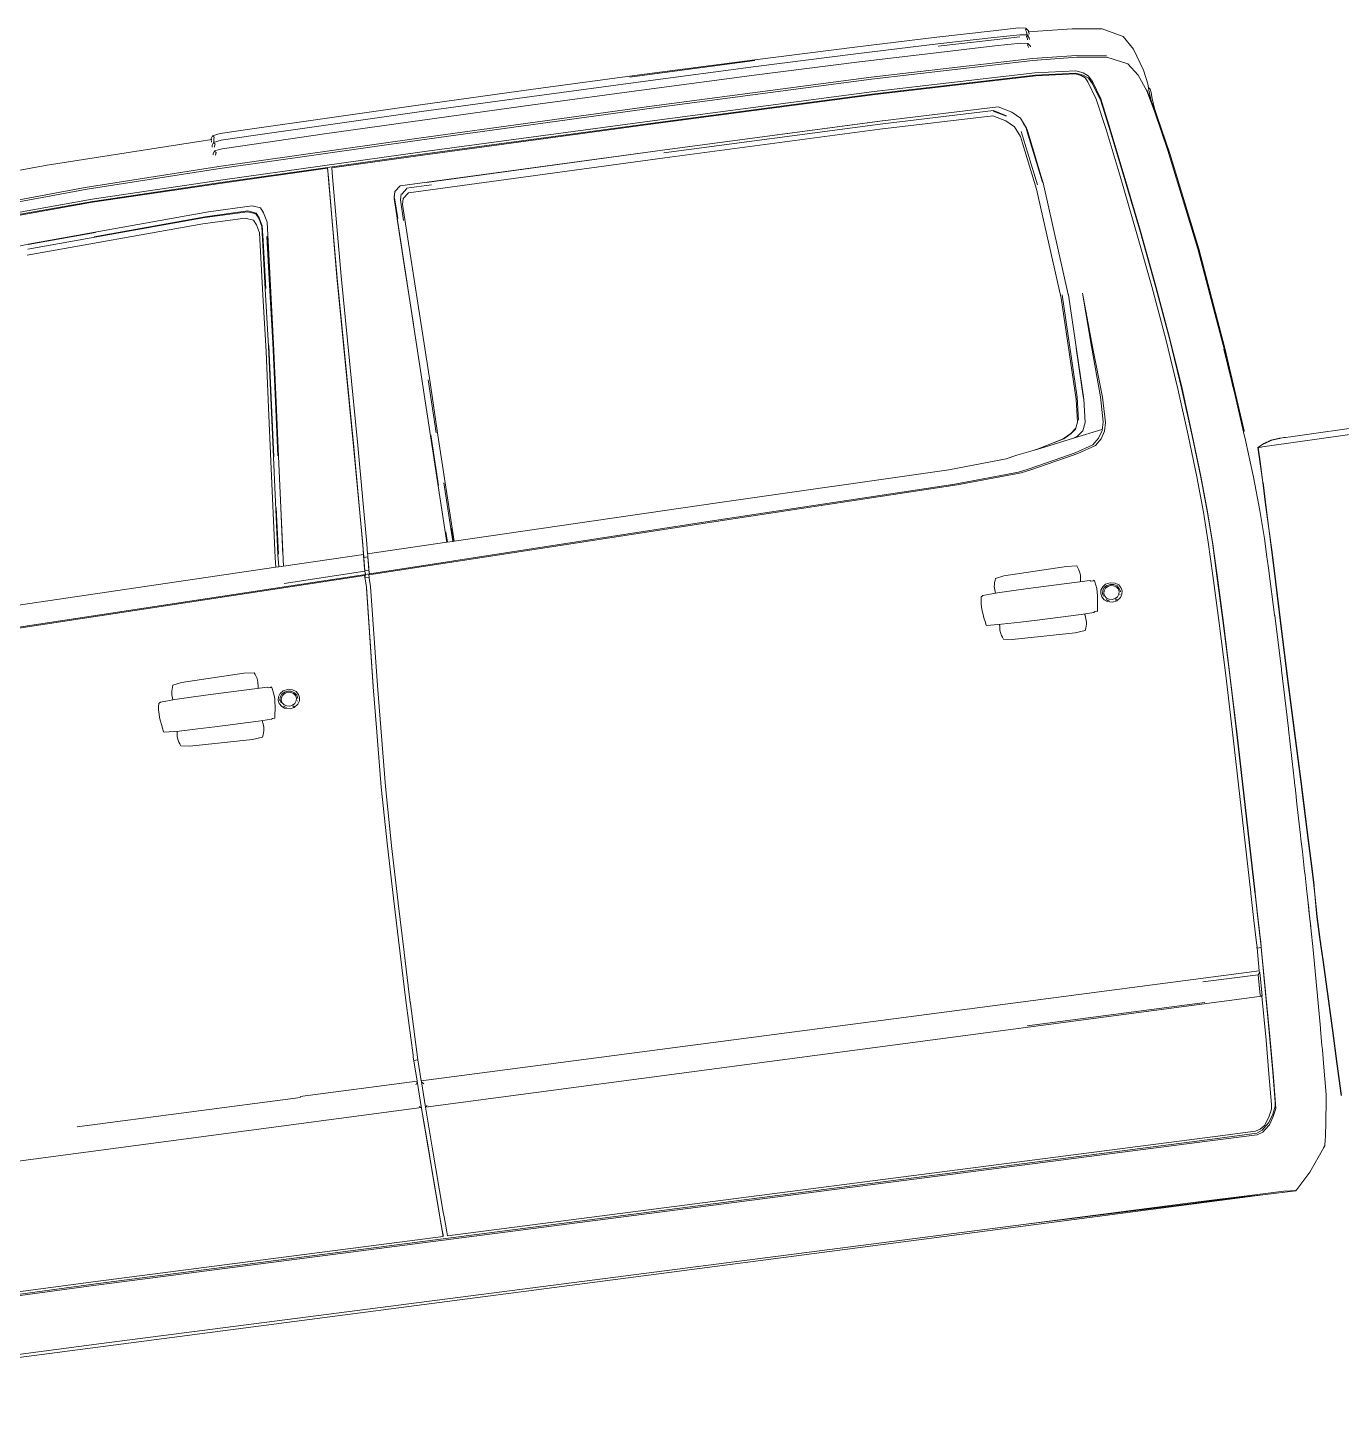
# Model space of a CAD drawing. Header units: millimetres. Extents: x 1010 to 1494, y -119 to 564.
# Drawn here: x 1417.034 to 1418.636, y 479.71 to 481.414 of the extents above; entities that cross this region are included whole.
import ezdxf

# ---------------------------------------------------------------- set-up
doc = ezdxf.new("R2010")
doc.units = ezdxf.units.MM
doc.layers.get('0').update_dxf_attribs({"lineweight": 9})
doc.layers.add('Edges', color=7, linetype='Continuous', lineweight=9)

# ---------------------------------------------------------------- blocks, each defined once
blk = doc.blocks.new('rs')
at = {"layer": 'Edges'}
for p, q in [((-42.337, 49.009), (-42.796, 48.942)), ((-42.337, 49.009), (-40.482, 49.044)), ((-36.395, 49.097), (-40.482, 49.044)), ((-30.709, 49.162), (-36.395, 49.097)), ((-24.318, 49.214), (-30.709, 49.162)), ((-24.318, 49.214), (-17.721, 49.248)), ((-17.723, 49.204), (-18.584, 49.199)), ((-11.326, 49.217), (-17.723, 49.204)), ((-11.325, 49.261), (-17.721, 49.248)), ((-5.539, 49.247), (-11.325, 49.261)), ((-0.788, 49.202), (-5.539, 49.247)), ((2.459, 49.156), (-0.788, 49.202)), ((3.955, 49.123), (2.459, 49.156)), ((3.955, 49.123), (4.364, 49.055)), ((4.316, 48.965), (4.365, 49.008)), ((4.364, 48.838), (4.316, 48.965)), ((4.375, 49.038), (4.364, 49.055)), ((4.365, 49.008), (4.375, 49.038)), ((4.375, 49.038), (4.476, 48.883)), ((-58.514, 48.183), (-52.443, 48.488)), ((-52.443, 48.488), (-43.375, 48.726)), ((-43.375, 48.726), (-42.87, 48.732)), ((-42.898, 48.732), (-42.907, 48.589)), ((-42.901, 48.282), (-42.894, 48.397)), ((-42.894, 48.792), (-42.898, 48.732)), ((-42.894, 48.792), (-42.796, 48.942)), ((-42.796, 48.548), (-42.894, 48.397)), ((-42.795, 48.924), (-42.796, 48.942)), ((-42.796, 48.548), (-42.337, 48.616)), ((-42.795, 48.53), (-42.796, 48.548)), ((-42.795, 48.924), (-42.772, 48.894)), ((-42.772, 48.499), (-42.795, 48.53)), ((-42.772, 48.894), (-42.714, 48.849)), ((-42.714, 48.455), (-42.772, 48.499)), ((-42.771, 48.884), (-42.768, 48.891)), ((-42.768, 48.497), (-42.771, 48.49)), ((-42.765, 48.581), (-42.76, 48.723)), ((-42.762, 48.265), (-42.76, 48.328)), ((-42.761, 48.734), (-42.756, 48.734)), ((-42.714, 48.849), (-42.76, 48.723)), ((-42.76, 48.328), (-42.714, 48.455)), ((-40.482, 48.649), (-42.337, 48.616)), ((-40.482, 48.158), (-42.337, 48.125)), ((-40.482, 48.649), (-36.395, 48.704)), ((-40.482, 48.158), (-36.395, 48.213)), ((-36.395, 48.704), (-30.709, 48.767)), ((-36.395, 48.213), (-30.709, 48.276)), ((-30.709, 48.767), (-24.318, 48.819)), ((-30.709, 48.276), (-24.318, 48.33)), ((-17.721, 48.854), (-24.318, 48.819)), ((-17.721, 48.364), (-24.318, 48.33)), ((-17.721, 48.854), (-11.325, 48.868)), ((-17.721, 48.364), (-11.325, 48.377)), ((-11.325, 48.868), (-5.539, 48.852)), ((-11.325, 48.377), (-5.539, 48.361)), ((-5.539, 48.852), (-0.788, 48.808)), ((-5.539, 48.361), (-0.788, 48.317)), ((2.459, 48.762), (-0.788, 48.808)), ((2.459, 48.271), (-0.788, 48.317)), ((-0.786, 48.678), (2.462, 48.632)), ((2.459, 48.762), (3.955, 48.728)), ((2.459, 48.271), (3.955, 48.237)), ((2.462, 48.632), (3.951, 48.603)), ((4.364, 48.661), (3.955, 48.728)), ((4.364, 48.17), (3.955, 48.237)), ((4.316, 48.57), (4.365, 48.613)), ((4.364, 48.443), (4.316, 48.57)), ((4.33, 48.16), (4.364, 48.17)), ((4.37, 48.651), (4.364, 48.838)), ((4.364, 48.661), (4.375, 48.643)), ((4.366, 48.375), (4.364, 48.443)), ((4.364, 48.17), (4.375, 48.152)), ((4.365, 48.613), (4.375, 48.643)), ((4.365, 48.124), (4.375, 48.152)), ((4.476, 48.488), (4.375, 48.643)), ((4.476, 47.997), (4.375, 48.152)), ((4.404, 48.638), (4.447, 48.645)), ((4.464, 48.834), (6.977, 48.682)), ((4.487, 48.694), (4.476, 48.883)), ((4.482, 48.391), (4.476, 48.488)), ((6.977, 48.682), (8.688, 48.455)), ((8.688, 48.455), (9.837, 47.869)), ((-42.897, 47.859), (-42.898, 47.846)), ((-42.896, 47.883), (-42.897, 47.859)), ((-42.896, 47.883), (-42.894, 47.908)), ((-42.796, 48.057), (-42.894, 47.908)), ((-42.796, 48.057), (-42.337, 48.125)), ((-42.795, 48.039), (-42.796, 48.057)), ((-42.772, 48.008), (-42.795, 48.039)), ((-42.714, 47.964), (-42.772, 48.008)), ((-42.768, 48.006), (-42.771, 47.999)), ((-42.762, 48.045), (-42.76, 48.044)), ((-42.761, 47.817), (-42.76, 47.837)), ((-42.76, 47.837), (-42.714, 47.964)), ((-17.566, 47.382), (-31.053, 47.284)), ((-4.835, 47.405), (-17.566, 47.382)), ((4.508, 47.274), (-4.835, 47.405)), ((4.316, 48.079), (4.365, 48.124)), ((4.364, 47.952), (4.316, 48.079)), ((4.365, 47.93), (4.364, 47.952)), ((4.478, 47.958), (4.476, 47.997)), ((9.837, 47.869), (10.337, 47.064)), ((-50.448, 46.931), (-55.236, 46.656)), ((-55.062, 46.558), (-50.342, 46.825)), ((-42.661, 47.133), (-50.448, 46.931)), ((-50.342, 46.825), (-42.623, 47.015)), ((-31.053, 47.284), (-42.661, 47.133)), ((-42.623, 47.015), (-31.044, 47.162)), ((-31.044, 47.162), (-17.562, 47.263)), ((-17.562, 47.263), (-4.832, 47.29)), ((-4.766, 46.564), (-17.471, 46.543)), ((-4.832, 47.29), (4.509, 47.163)), ((4.535, 46.44), (-4.766, 46.564)), ((7.044, 47.133), (4.508, 47.274)), ((4.509, 47.163), (7.047, 47.023)), ((8.754, 46.917), (7.044, 47.133)), ((7.047, 47.023), (8.756, 46.809)), ((8.756, 46.809), (9.904, 46.272)), ((10.337, 47.064), (10.74, 45.791)), ((-50.123, 46.21), (-54.558, 46.004)), ((-54.551, 45.87), (-50.12, 46.079)), ((-54.459, 45.837), (-50.126, 46.036)), ((-50.126, 46.036), (-42.592, 46.171)), ((-42.537, 46.35), (-50.123, 46.21)), ((-50.12, 46.079), (-42.537, 46.22)), ((-42.592, 46.171), (-36.48, 46.231)), ((-42.537, 46.35), (-30.968, 46.462)), ((-42.537, 46.22), (-30.968, 46.331)), ((-36.505, 45.71), (-36.48, 46.231)), ((-36.505, 45.605), (-36.48, 46.109)), ((-36.48, 46.231), (-36.48, 46.109)), ((-36.266, 45.713), (-36.241, 46.233)), ((-36.241, 46.233), (-30.955, 46.285)), ((-17.471, 46.543), (-30.968, 46.462)), ((-30.968, 46.331), (-17.471, 46.409)), ((-30.955, 46.285), (-17.441, 46.368)), ((-4.767, 46.429), (-17.471, 46.409)), ((-17.441, 46.368), (-4.736, 46.393)), ((-4.767, 46.429), (4.527, 46.305)), ((-4.736, 46.393), (4.558, 46.272)), ((4.527, 46.305), (6.871, 46.125)), ((6.885, 46.257), (4.535, 46.44)), ((4.558, 46.272), (6.815, 46.087)), ((6.815, 46.087), (7.149, 45.943)), ((6.871, 46.125), (7.276, 45.959)), ((7.29, 46.086), (6.885, 46.257)), ((7.149, 45.943), (7.355, 45.785)), ((7.276, 45.959), (7.543, 45.752)), ((7.558, 45.879), (7.29, 46.086)), ((7.355, 45.785), (7.493, 45.539)), ((7.543, 45.752), (7.736, 45.399)), ((7.749, 45.519), (7.558, 45.879)), ((9.904, 46.272), (10.397, 45.558)), ((10.74, 45.791), (10.887, 44.976)), ((-36.75, 39.985), (-36.505, 45.71)), ((-36.75, 39.906), (-36.505, 45.605)), ((-36.512, 39.986), (-36.266, 45.713)), ((7.493, 45.539), (7.841, 44.491)), ((7.736, 45.399), (8.078, 44.368)), ((8.091, 44.472), (7.749, 45.519)), ((10.397, 45.558), (10.785, 44.593)), ((10.891, 44.869), (10.887, 44.976)), ((-43.837, 44.331), (-54.166, 43.834)), ((-50.183, 44.292), (-54.115, 44.103)), ((-43.584, 44.627), (-54.109, 44.12)), ((-50.288, 44.06), (-43.811, 44.371)), ((-41.366, 44.351), (-43.837, 44.331)), ((-43.811, 44.371), (-41.34, 44.39)), ((-43.584, 44.627), (-41.067, 44.647)), ((-40.908, 44.174), (-41.366, 44.351)), ((-41.34, 44.39), (-40.89, 44.205)), ((-41.067, 44.647), (-40.602, 44.466)), ((-40.769, 43.889), (-40.908, 44.174)), ((-40.89, 44.205), (-40.747, 43.923)), ((-40.602, 44.466), (-40.458, 44.175)), ((-40.594, 44.413), (-40.597, 44.414)), ((-40.583, 44.391), (-40.594, 44.413)), ((-40.458, 44.175), (-40.342, 43.677)), ((-32.909, 44.059), (-32.823, 44.41)), ((-32.826, 44.374), (-32.89, 44.121)), ((-32.805, 44.391), (-32.826, 44.374)), ((-32.823, 44.41), (-32.471, 44.695)), ((-32.558, 43.89), (-32.47, 44.233)), ((-32.471, 44.695), (-17.266, 44.797)), ((-32.106, 44.489), (-32.45, 44.21)), ((-32.388, 43.959), (-32.042, 44.241)), ((-32.137, 44.518), (-30.689, 44.529)), ((-17.19, 44.338), (-32.042, 44.241)), ((-17.259, 44.784), (-30.951, 44.689)), ((-17.266, 44.797), (-4.501, 44.843)), ((-4.521, 44.829), (-17.259, 44.784)), ((-17.209, 44.623), (-4.668, 44.666)), ((-17.19, 44.338), (-4.724, 44.378)), ((-4.724, 44.378), (1.811, 44.309)), ((-4.668, 44.666), (1.901, 44.599)), ((-4.501, 44.843), (2.189, 44.776)), ((1.811, 44.309), (2.528, 43.915)), ((2.587, 44.177), (1.87, 44.568)), ((1.901, 44.599), (2.607, 44.2)), ((2.189, 44.776), (2.921, 44.375)), ((2.921, 44.375), (3.37, 43.968)), ((7.841, 44.491), (8.168, 42.685)), ((8.078, 44.368), (8.404, 42.575)), ((8.416, 42.667), (8.091, 44.472)), ((10.785, 44.593), (11.075, 43.32)), ((10.982, 43.783), (10.786, 44.656)), ((10.891, 44.845), (10.891, 44.869)), ((10.891, 44.845), (10.903, 44.609)), ((10.895, 44.77), (10.988, 44.656)), ((10.903, 44.609), (10.917, 44.344)), ((10.917, 44.344), (10.953, 43.994)), ((10.988, 44.656), (11.015, 44.455)), ((11.006, 44.446), (11.004, 44.445)), ((11.015, 44.455), (11.007, 44.447)), ((11.015, 44.455), (11.02, 44.359)), ((11.02, 44.359), (11.021, 44.331)), ((11.021, 44.331), (11.031, 44.109)), ((-56.208, 43.929), (-54.109, 44.12)), ((-54.244, 43.495), (-44.001, 43.988)), ((-41.549, 44.007), (-44.001, 43.988)), ((-41.091, 43.825), (-41.549, 44.007)), ((-40.947, 43.539), (-41.091, 43.825)), ((-40.833, 43.052), (-40.947, 43.539)), ((-40.655, 43.399), (-40.927, 39.802)), ((-40.769, 43.889), (-40.655, 43.399)), ((-40.747, 43.923), (-40.629, 43.439)), ((-40.629, 43.439), (-40.691, 42.588)), ((-40.329, 43.618), (-40.609, 39.956)), ((-40.329, 43.618), (-40.342, 43.677)), ((-32.915, 44.021), (-32.909, 44.059)), ((-32.905, 44.058), (-32.915, 44.021)), ((-32.451, 24.029), (-32.915, 44.021)), ((-32.883, 44.057), (-32.856, 42.845)), ((-32.532, 42.698), (-32.558, 43.89)), ((-32.474, 43.615), (-32.388, 43.959)), ((-32.229, 33.256), (-32.474, 43.615)), ((2.528, 43.915), (2.967, 43.516)), ((2.967, 43.516), (3.246, 42.917)), ((3.358, 43.947), (3.356, 43.949)), ((3.37, 43.968), (3.654, 43.357)), ((3.643, 43.357), (3.498, 43.668)), ((3.699, 42.944), (3.629, 43.357)), ((3.66, 43.321), (3.654, 43.357)), ((10.953, 43.994), (10.982, 43.783)), ((10.97, 43.78), (10.982, 43.783)), ((10.982, 43.783), (10.972, 43.769)), ((10.982, 43.783), (11.076, 43.316)), ((11.031, 44.109), (11.044, 43.858)), ((11.037, 43.85), (11.252, 42.652)), ((11.044, 43.858), (11.079, 43.527)), ((11.05, 43.724), (11.052, 43.705)), ((11.052, 43.705), (11.053, 43.7)), ((11.069, 43.622), (11.053, 43.7)), ((11.069, 43.587), (11.074, 43.554)), ((11.071, 43.6), (11.103, 43.427)), ((11.077, 43.544), (11.074, 43.554)), ((11.079, 43.527), (11.088, 43.462)), ((11.118, 43.311), (11.079, 43.527)), ((11.171, 43.048), (11.079, 43.507)), ((11.171, 43.048), (11.103, 43.427)), ((11.103, 43.427), (11.209, 42.861)), ((-40.833, 43.052), (-41.106, 39.488)), ((-40.691, 42.588), (-40.897, 39.836)), ((-40.653, 40.003), (-40.445, 42.796)), ((-40.409, 42.809), (-40.619, 40.012)), ((-32.82, 40.048), (-32.882, 42.845)), ((3.246, 42.917), (3.314, 42.522)), ((3.326, 43.202), (3.85, 40.051)), ((3.661, 43.318), (3.66, 43.321)), ((3.702, 43.07), (3.661, 43.318)), ((4.161, 40.152), (3.699, 42.944)), ((4.187, 40.149), (3.702, 43.07)), ((8.168, 42.685), (8.622, 39.917)), ((8.404, 42.575), (8.857, 39.819)), ((8.868, 39.903), (8.416, 42.667)), ((11.076, 43.316), (11.077, 43.31)), ((11.077, 43.31), (11.077, 43.308)), ((11.077, 43.308), (11.545, 41.037)), ((11.624, 40.849), (11.171, 43.048)), ((3.314, 42.522), (3.765, 39.808)), ((11.545, 41.037), (12.52, 35.21)), ((4.187, 40.149), (4.189, 40.13)), ((4.191, 40.114), (4.189, 40.13)), ((11.624, 40.849), (12.569, 35.208)), ((-41.343, 36.251), (-41.106, 39.488)), ((-41.165, 36.533), (-40.927, 39.802)), ((-40.894, 36.68), (-40.653, 40.003)), ((-40.609, 39.956), (-40.854, 36.631)), ((-37.056, 30.2), (-36.75, 39.985)), ((-37.055, 30.141), (-36.75, 39.906)), ((-36.817, 30.203), (-36.512, 39.986)), ((-32.739, 36.72), (-32.82, 40.048)), ((3.765, 39.808), (4.365, 33.413)), ((4.8, 33.567), (4.191, 40.114)), ((8.622, 39.917), (9.129, 36.648)), ((8.857, 39.819), (9.365, 36.558)), ((9.375, 36.635), (8.868, 39.903)), ((-41.709, 30.17), (-41.165, 36.533)), ((-41.679, 30.183), (-41.134, 36.562)), ((-41.625, 33.017), (-41.343, 36.251)), ((-41.18, 33.354), (-40.894, 36.68)), ((-40.854, 36.631), (-41.143, 33.306)), ((9.129, 36.648), (9.61, 33.398)), ((9.365, 36.558), (9.846, 33.316)), ((9.856, 33.388), (9.375, 36.635)), ((12.52, 35.21), (13.3, 29.146)), ((12.569, 35.208), (13.322, 29.34)), ((-41.888, 29.954), (-41.625, 33.017)), ((-41.447, 30.206), (-41.18, 33.354)), ((-41.143, 33.306), (-41.412, 30.158)), ((-32.25, 30.35), (-32.317, 33.427)), ((-32.163, 30.211), (-32.229, 33.256)), ((4.365, 33.413), (4.466, 27.527)), ((4.453, 33.588), (4.551, 27.647)), ((4.804, 33.538), (4.8, 33.567)), ((4.804, 33.538), (4.907, 27.491)), ((5.615, 33.535), (5.795, 30.404)), ((5.615, 33.535), (5.742, 30.423)), ((9.61, 33.398), (10.022, 30.295)), ((9.846, 33.316), (10.256, 30.22)), ((10.266, 30.286), (9.856, 33.388)), ((-41.888, 29.954), (-42.344, 24.423)), ((-41.709, 30.17), (-42.168, 24.593)), ((-41.931, 23.887), (-41.412, 30.158)), ((-37.056, 30.2), (-37.259, 24.534)), ((-37.055, 30.141), (-37.258, 24.476)), ((-36.817, 30.203), (-37.02, 24.536)), ((-32.525, 27.316), (-32.594, 30.268)), ((-32.568, 30.281), (-32.499, 27.331)), ((-32.019, 24.035), (-32.163, 30.211)), ((4.853, 30.449), (4.902, 27.514)), ((5.742, 30.423), (5.882, 27.49)), ((5.795, 30.404), (5.987, 27.454)), ((10.022, 30.295), (10.34, 27.367)), ((10.256, 30.22), (10.575, 27.3)), ((10.585, 27.362), (10.266, 30.286)), ((13.561, 26.574), (13.26, 29.304)), ((13.3, 29.146), (13.511, 27.027)), ((13.322, 29.34), (13.806, 24.485)), ((-32.18, 27.451), (-32.101, 24.034)), ((4.466, 27.527), (4.375, 26.22)), ((4.551, 27.647), (4.46, 26.329)), ((4.815, 26.148), (4.907, 27.491)), ((5.882, 27.49), (5.847, 26.037)), ((5.987, 27.454), (5.977, 25.992)), ((10.34, 27.367), (10.582, 24.662)), ((10.575, 27.3), (10.816, 24.597)), ((10.825, 24.656), (10.585, 27.362)), ((-41.921, 27.259), (-42.14, 24.594)), ((-41.661, 27.228), (-41.885, 24.518)), ((13.561, 26.574), (13.771, 24.415)), ((3.912, 25.619), (4.221, 25.865)), ((4.209, 25.836), (3.936, 25.616)), ((4.375, 26.22), (4.209, 25.836)), ((4.276, 25.418), (4.613, 25.687)), ((4.613, 25.687), (4.815, 26.148)), ((5.847, 26.037), (5.715, 25.552)), ((5.977, 25.992), (5.851, 25.506)), ((2.067, 24.999), (0.685, 24.774)), ((1.635, 24.928), (2.004, 24.999)), ((3.442, 25.37), (2.004, 24.999)), ((2.067, 24.999), (4.033, 25.33)), ((3.47, 25.364), (2.866, 25.206)), ((3.442, 25.37), (3.912, 25.619)), ((3.936, 25.616), (3.47, 25.364)), ((5.715, 25.615), (4.033, 25.33)), ((4.033, 25.33), (4.276, 25.418)), ((5.082, 24.809), (5.465, 25.144)), ((5.609, 25.095), (5.231, 24.757)), ((5.465, 25.144), (5.715, 25.552)), ((5.851, 25.506), (5.609, 25.095)), ((5.715, 25.615), (5.715, 25.552)), ((-42.379, 23.878), (-42.344, 24.423)), ((-42.213, 23.881), (-42.168, 24.593)), ((-37.259, 24.534), (-37.289, 23.926)), ((-37.258, 24.476), (-37.287, 23.818)), ((-37.049, 23.96), (-37.02, 24.536)), ((-32.435, 24.636), (-32.42, 24.03)), ((-32.096, 24.807), (-32.078, 24.034)), ((-16.726, 24.284), (-32.019, 24.035)), ((-3.308, 24.451), (-16.726, 24.284)), ((0.035, 24.657), (-3.308, 24.451)), ((0.685, 24.774), (0.035, 24.657)), ((1.217, 23.901), (3.222, 24.316)), ((3.37, 24.263), (1.363, 23.845)), ((3.222, 24.316), (4.017, 24.485)), ((4.167, 24.431), (3.37, 24.263)), ((4.017, 24.485), (5.082, 24.809)), ((5.231, 24.757), (4.167, 24.431)), ((10.582, 24.662), (10.768, 22.227)), ((10.816, 24.597), (11.001, 22.166)), ((11.009, 22.224), (10.825, 24.656)), ((13.771, 24.415), (13.806, 24.485)), ((13.772, 24.408), (13.771, 24.415)), ((13.772, 24.408), (13.806, 24.485)), ((13.772, 24.408), (13.799, 24.129)), ((13.799, 24.129), (13.8, 24.127)), ((13.799, 24.127), (13.799, 24.129)), ((13.8, 24.127), (13.799, 24.127)), ((13.995, 21.772), (13.799, 24.127)), ((13.8, 24.127), (13.995, 21.772)), ((15.138, 23.442), (105.187, 24.496)), ((-77.543, 23.252), (-42.379, 23.878)), ((-42.213, 23.881), (-42.379, 23.878)), ((-42.206, 23.881), (-42.213, 23.881)), ((-42.209, 23.881), (-42.204, 23.958)), ((-42.206, 23.881), (-41.936, 23.887)), ((-41.936, 23.887), (-37.29, 23.956)), ((-37.338, 23.01), (-37.288, 23.768)), ((-37.332, 23.12), (-37.294, 23.887)), ((-37.288, 23.768), (-37.332, 23.12)), ((-37.29, 23.956), (-37.294, 23.896)), ((-37.294, 23.896), (-37.294, 23.887)), ((-37.291, 23.887), (-37.294, 23.887)), ((-37.289, 23.922), (-37.291, 23.887)), ((-37.29, 23.767), (-37.291, 23.887)), ((-37.289, 23.926), (-37.29, 23.956)), ((-37.287, 23.818), (-37.29, 23.767)), ((-37.287, 23.78), (-37.29, 23.767)), ((-37.29, 23.767), (-37.288, 23.768)), ((-37.289, 23.926), (-37.289, 23.922)), ((-37.287, 23.818), (-37.289, 23.922)), ((-37.288, 23.768), (-37.287, 23.78)), ((-37.287, 23.818), (-37.287, 23.78)), ((-37.287, 23.78), (-37.061, 23.783)), ((-37.061, 23.783), (-37.108, 23.019)), ((-37.081, 23.392), (-37.108, 23.019)), ((-37.081, 23.392), (-37.093, 23.14)), ((-37.061, 23.783), (-37.081, 23.392)), ((-37.055, 23.899), (-37.061, 23.783)), ((-37.052, 23.96), (-37.055, 23.899)), ((-32.447, 24.03), (-37.052, 23.96)), ((-32.078, 24.034), (-32.447, 24.03)), ((-32.078, 24.034), (-32.029, 24.035)), ((-32.019, 24.035), (-32.029, 24.035)), ((-32.018, 24.032), (-32.019, 24.035)), ((-31.064, 22.948), (-16.775, 23.299)), ((-16.775, 23.299), (-3.077, 23.592)), ((-2.946, 23.534), (-16.706, 23.239)), ((-3.077, 23.592), (0.646, 23.801)), ((0.791, 23.743), (-2.946, 23.534)), ((0.646, 23.801), (1.217, 23.901)), ((1.363, 23.845), (0.791, 23.743)), ((14.476, 23.435), (14.841, 23.631)), ((14.847, 23.623), (14.476, 23.435)), ((14.496, 23.435), (14.476, 23.435)), ((14.483, 22.483), (14.476, 23.435)), ((14.483, 22.483), (14.496, 23.435)), ((14.496, 23.435), (14.494, 22.483)), ((14.847, 23.623), (14.496, 23.435)), ((14.54, 23.435), (14.496, 23.435)), ((14.54, 23.435), (14.653, 23.436)), ((14.653, 23.436), (14.736, 23.436)), ((14.736, 23.436), (15.138, 23.442)), ((14.841, 23.631), (15.272, 23.753)), ((14.841, 23.631), (15.233, 23.752)), ((14.841, 23.631), (14.847, 23.623)), ((14.847, 23.623), (15.315, 23.753)), ((14.847, 23.623), (15.272, 23.753)), ((14.893, 23.625), (14.847, 23.623)), ((15.315, 23.753), (14.893, 23.625)), ((15.233, 23.752), (15.77, 23.805)), ((15.77, 23.803), (15.233, 23.752)), ((15.272, 23.753), (15.233, 23.752)), ((15.272, 23.753), (15.79, 23.805)), ((15.77, 23.799), (15.272, 23.753)), ((15.315, 23.753), (15.272, 23.753)), ((15.77, 23.799), (15.315, 23.753)), ((15.79, 23.805), (15.77, 23.805)), ((15.77, 23.805), (15.77, 23.799)), ((15.833, 23.805), (15.77, 23.799)), ((15.77, 23.789), (15.77, 23.785)), ((15.77, 23.783), (15.77, 23.778)), ((15.832, 23.805), (15.79, 23.805)), ((15.833, 23.805), (15.943, 23.806)), ((16.023, 23.808), (15.943, 23.806)), ((16.023, 23.808), (16.12, 23.808)), ((16.12, 23.808), (16.414, 23.812)), ((21.029, 23.865), (16.414, 23.812)), ((-37.383, 22.745), (-57.992, 22.287)), ((-57.854, 22.353), (-37.332, 22.808)), ((-42.021, 22.891), (-37.339, 22.996)), ((-37.383, 22.745), (-37.332, 22.808)), ((-37.38, 22.623), (-37.383, 22.745)), ((-37.38, 22.623), (-37.331, 22.804)), ((-37.38, 22.618), (-37.141, 22.623)), ((-37.38, 22.623), (-37.38, 22.618)), ((-37.379, 22.552), (-37.38, 22.618)), ((-37.379, 22.552), (-37.379, 22.549)), ((-37.379, 22.549), (-37.369, 22.071)), ((-37.343, 22.878), (-37.339, 22.985)), ((-37.343, 22.878), (-37.332, 22.81)), ((-37.339, 22.996), (-37.338, 23.01)), ((-37.339, 22.996), (-37.339, 22.985)), ((-37.339, 22.985), (-37.332, 22.81)), ((-37.332, 23.12), (-37.338, 23.01)), ((-37.338, 23.01), (-37.101, 23.016)), ((-37.332, 22.81), (-37.331, 22.804)), ((-37.331, 22.804), (-37.095, 22.81)), ((-31.064, 22.886), (-37.144, 22.751)), ((-37.091, 22.814), (-37.144, 22.751)), ((-37.144, 22.751), (-37.141, 22.618)), ((-37.141, 22.618), (-37.141, 22.555)), ((-37.13, 22.073), (-37.141, 22.555)), ((-37.108, 23.019), (-37.104, 22.882)), ((-37.108, 23.016), (-37.102, 22.942)), ((-37.1, 23), (-37.104, 22.882)), ((-37.104, 22.882), (-37.091, 22.816)), ((-37.101, 23.016), (-37.093, 23.14)), ((-37.1, 23), (-37.101, 23.016)), ((-37.093, 23.14), (-37.1, 23)), ((-37.091, 22.814), (-32.425, 22.918)), ((-37.091, 22.814), (-37.091, 22.816)), ((-32.425, 22.918), (-32.068, 22.925)), ((-32.068, 22.925), (-31.064, 22.948)), ((-16.706, 23.239), (-31.064, 22.886)), ((14.483, 22.483), (14.494, 22.483)), ((14.487, 21.402), (14.483, 22.483)), ((14.494, 22.483), (14.487, 21.402)), ((14.494, 22.483), (14.493, 21.402)), ((-37.709, 16.375), (-37.369, 22.071)), ((-37.709, 16.341), (-37.367, 22.006)), ((-37.47, 16.376), (-37.13, 22.073)), ((-37.367, 22.006), (-37.369, 22.071)), ((10.768, 22.227), (10.888, 20.15)), ((11.001, 22.166), (11.122, 20.094)), ((11.13, 20.147), (11.009, 22.224)), ((14.114, 19.838), (13.995, 21.772)), ((14.49, 20.114), (14.487, 21.402)), ((14.487, 21.402), (14.493, 21.402)), ((14.49, 20.114), (14.493, 21.402)), ((14.493, 21.402), (14.491, 20.114)), ((14.491, 20.114), (14.512, 21.402)), ((14.506, 20.114), (14.512, 21.402)), ((10.888, 20.15), (10.943, 18.401)), ((11.122, 20.094), (11.176, 18.355)), ((11.185, 18.399), (11.13, 20.147)), ((14.491, 20.114), (14.49, 18.743)), ((14.49, 20.114), (14.491, 20.114)), ((14.49, 18.743), (14.49, 20.114)), ((14.491, 20.114), (14.491, 18.743)), ((14.506, 20.114), (14.491, 18.743)), ((14.506, 20.114), (14.491, 20.114)), ((14.504, 18.743), (14.506, 20.114)), ((14.169, 18.2), (14.114, 19.838)), ((14.488, 17.367), (14.491, 18.743)), ((14.488, 17.367), (14.49, 18.743)), ((14.491, 18.743), (14.49, 18.743)), ((14.491, 18.743), (14.49, 17.367)), ((14.49, 17.367), (14.504, 18.743)), ((14.504, 18.743), (14.491, 18.743)), ((14.504, 17.367), (14.504, 18.743)), ((-49.113, 17.92), (-48.614, 17.997)), ((-48.614, 17.997), (-44.978, 18.079)), ((-44.978, 18.079), (-44.389, 18.023)), ((-1.446, 17.92), (-0.947, 17.997)), ((-0.947, 17.997), (2.689, 18.079)), ((2.689, 18.079), (3.278, 18.023)), ((10.943, 18.401), (10.959, 16.467)), ((11.192, 16.431), (11.176, 18.355)), ((11.185, 18.399), (11.202, 16.465)), ((14.169, 18.198), (14.169, 18.2)), ((14.169, 18.2), (14.169, 18.199)), ((14.169, 18.198), (14.169, 18.199)), ((14.176, 17.287), (14.169, 18.198)), ((-50.029, 16.994), (-50.059, 16.991)), ((-49.959, 17.037), (-50.029, 16.994)), ((-49.109, 17.084), (-49.959, 17.037)), ((-48.022, 17.1), (-49.109, 17.084)), ((-47.047, 17.106), (-48.022, 17.1)), ((-47.047, 17.106), (-44.498, 17.107)), ((-43.757, 17.102), (-44.498, 17.107)), ((-43.696, 17.06), (-43.757, 17.102)), ((-43.575, 17.059), (-43.696, 17.06)), ((-43.513, 17.097), (-43.575, 17.059)), ((-2.362, 16.994), (-2.392, 16.991)), ((-2.292, 17.037), (-2.362, 16.994)), ((-1.442, 17.084), (-2.292, 17.037)), ((-0.355, 17.1), (-1.442, 17.084)), ((0.62, 17.106), (-0.355, 17.1)), ((0.62, 17.106), (3.169, 17.107)), ((3.91, 17.102), (3.169, 17.107)), ((3.971, 17.06), (3.91, 17.102)), ((4.092, 17.059), (3.971, 17.06)), ((4.154, 17.097), (4.092, 17.059)), ((14.176, 17.287), (14.176, 17.285)), ((14.183, 16.341), (14.176, 17.285)), ((14.49, 17.367), (14.483, 15.65)), ((14.483, 15.65), (14.488, 17.367)), ((14.49, 17.367), (14.484, 15.65)), ((14.504, 17.367), (14.484, 15.65)), ((14.488, 17.367), (14.49, 17.367)), ((14.504, 17.367), (14.49, 17.367)), ((14.499, 15.65), (14.504, 17.367)), ((-43.196, 16.465), (-43.231, 16.274)), ((-43.199, 16.082), (-43.231, 16.274)), ((-43.199, 16.082), (-43.076, 15.895)), ((-43.061, 16.647), (-43.196, 16.465)), ((-43.138, 16.236), (-43.137, 16.249)), ((-43.097, 16.432), (-43.137, 16.249)), ((-43.106, 16.251), (-43.112, 16.223)), ((-43.09, 16.098), (-43.112, 16.223)), ((-42.983, 16.586), (-43.097, 16.432)), ((-42.884, 16.775), (-43.061, 16.647)), ((-43.055, 16.255), (-43.022, 16.409)), ((-43.022, 16.102), (-43.055, 16.255)), ((-43.022, 16.409), (-42.927, 16.539)), ((-42.927, 15.971), (-43.022, 16.102)), ((-42.815, 16.688), (-42.983, 16.586)), ((-42.927, 16.539), (-42.783, 16.627)), ((-42.616, 16.818), (-42.884, 16.775)), ((-42.615, 16.726), (-42.815, 16.688)), ((-42.783, 16.627), (-42.615, 16.657)), ((-42.337, 16.765), (-42.616, 16.818)), ((-42.416, 16.688), (-42.615, 16.726)), ((-42.615, 16.657), (-42.446, 16.627)), ((-42.446, 16.627), (-42.304, 16.539)), ((-42.246, 16.586), (-42.416, 16.688)), ((-42.134, 16.631), (-42.337, 16.765)), ((-42.304, 16.539), (-42.209, 16.409)), ((-42.203, 16.099), (-42.304, 15.971)), ((-42.134, 16.432), (-42.246, 16.586)), ((-42.209, 16.409), (-42.17, 16.255)), ((-42.17, 16.255), (-42.203, 16.099)), ((-42.141, 16.105), (-42.145, 16.073)), ((-42.033, 16.462), (-42.134, 16.631)), ((-42.093, 16.249), (-42.134, 16.432)), ((-42.134, 15.911), (-42.023, 16.085)), ((-42.093, 16.249), (-42.092, 16.236)), ((-41.997, 16.274), (-42.033, 16.462)), ((-42.023, 16.085), (-41.997, 16.274)), ((-37.84, 13.747), (-37.709, 16.341)), ((-37.47, 16.376), (-37.759, 10.568)), ((-37.709, 16.341), (-37.709, 16.375)), ((4.471, 16.465), (4.436, 16.274)), ((4.468, 16.082), (4.436, 16.274)), ((4.468, 16.082), (4.591, 15.895)), ((4.606, 16.647), (4.471, 16.465)), ((4.529, 16.236), (4.53, 16.249)), ((4.57, 16.432), (4.53, 16.249)), ((4.561, 16.251), (4.555, 16.223)), ((4.577, 16.098), (4.555, 16.223)), ((4.684, 16.586), (4.57, 16.432)), ((4.783, 16.775), (4.606, 16.647)), ((4.612, 16.255), (4.645, 16.409)), ((4.645, 16.102), (4.612, 16.255)), ((4.645, 16.409), (4.74, 16.539)), ((4.74, 15.971), (4.645, 16.102)), ((4.852, 16.688), (4.684, 16.586)), ((4.74, 16.539), (4.884, 16.627)), ((5.051, 16.818), (4.783, 16.775)), ((5.052, 16.726), (4.852, 16.688)), ((4.884, 16.627), (5.052, 16.657)), ((5.33, 16.765), (5.051, 16.818)), ((5.251, 16.688), (5.052, 16.726)), ((5.052, 16.657), (5.221, 16.627)), ((5.221, 16.627), (5.363, 16.539)), ((5.421, 16.586), (5.251, 16.688)), ((5.533, 16.631), (5.33, 16.765)), ((5.363, 16.539), (5.458, 16.409)), ((5.464, 16.099), (5.363, 15.971)), ((5.533, 16.432), (5.421, 16.586)), ((5.458, 16.409), (5.497, 16.255)), ((5.497, 16.255), (5.464, 16.099)), ((5.526, 16.105), (5.522, 16.073)), ((5.634, 16.462), (5.533, 16.631)), ((5.574, 16.249), (5.533, 16.432)), ((5.533, 15.911), (5.644, 16.085)), ((5.574, 16.249), (5.575, 16.236)), ((5.67, 16.274), (5.634, 16.462)), ((5.644, 16.085), (5.67, 16.274)), ((10.959, 16.467), (10.965, 13.857)), ((11.198, 13.833), (11.192, 16.431)), ((11.202, 16.465), (11.208, 13.856)), ((14.183, 16.341), (14.183, 16.326)), ((14.188, 13.775), (14.183, 16.326)), ((-49.997, 15.326), (-49.959, 15.3)), ((-49.959, 15.3), (-49.108, 15.254)), ((-49.108, 15.254), (-48.02, 15.238)), ((-43.757, 15.241), (-43.696, 15.286)), ((-43.696, 15.286), (-43.574, 15.29)), ((-43.574, 15.29), (-43.555, 15.278)), ((-43.076, 15.895), (-42.932, 15.771)), ((-42.871, 15.822), (-42.969, 15.905)), ((-42.932, 15.771), (-42.615, 15.699)), ((-42.783, 15.885), (-42.927, 15.971)), ((-42.806, 15.807), (-42.871, 15.822)), ((-42.615, 15.853), (-42.783, 15.885)), ((-42.446, 15.885), (-42.615, 15.853)), ((-42.615, 15.699), (-42.368, 15.748)), ((-42.42, 15.803), (-42.451, 15.797)), ((-42.304, 15.971), (-42.446, 15.885)), ((-42.368, 15.839), (-42.42, 15.803)), ((-42.368, 15.748), (-42.134, 15.911)), ((-2.33, 15.326), (-2.292, 15.3)), ((-2.292, 15.3), (-1.441, 15.254)), ((-1.441, 15.254), (-0.353, 15.238)), ((3.91, 15.241), (3.971, 15.286)), ((3.971, 15.286), (4.093, 15.29)), ((4.093, 15.29), (4.112, 15.278)), ((4.591, 15.895), (4.735, 15.771)), ((4.796, 15.822), (4.698, 15.905)), ((4.735, 15.771), (5.052, 15.699)), ((4.884, 15.885), (4.74, 15.971)), ((4.861, 15.807), (4.796, 15.822)), ((5.052, 15.853), (4.884, 15.885)), ((5.221, 15.885), (5.052, 15.853)), ((5.052, 15.699), (5.299, 15.748)), ((5.247, 15.803), (5.216, 15.797)), ((5.363, 15.971), (5.221, 15.885)), ((5.299, 15.839), (5.247, 15.803)), ((5.299, 15.748), (5.533, 15.911)), ((14.468, 13.267), (14.484, 15.65)), ((14.468, 13.267), (14.483, 15.65)), ((14.484, 15.65), (14.471, 13.267)), ((14.471, 13.267), (14.499, 15.65)), ((14.484, 15.65), (14.483, 15.65)), ((14.484, 13.267), (14.499, 15.65)), ((14.499, 15.65), (14.484, 15.65)), ((-48.02, 15.238), (-47.046, 15.234)), ((-47.046, 15.234), (-44.497, 15.235)), ((-44.497, 15.235), (-43.757, 15.241)), ((-0.353, 15.238), (0.621, 15.234)), ((0.621, 15.234), (3.17, 15.235)), ((3.17, 15.235), (3.91, 15.241)), ((-49.113, 14.395), (-48.614, 14.317)), ((-48.614, 14.317), (-44.978, 14.235)), ((-44.978, 14.235), (-44.389, 14.291)), ((-37.84, 13.726), (-37.997, 10.567)), ((-37.84, 13.747), (-37.84, 13.726)), ((-1.446, 14.395), (-0.947, 14.317)), ((-0.947, 14.317), (2.689, 14.235)), ((2.689, 14.235), (3.278, 14.291)), ((10.965, 13.857), (10.955, 10.685)), ((11.187, 10.675), (11.198, 13.833)), ((11.208, 13.856), (11.197, 10.684)), ((14.188, 13.729), (14.173, 10.629)), ((14.187, 13.764), (14.188, 13.767)), ((14.187, 13.763), (14.187, 13.764)), ((14.188, 13.76), (14.187, 13.763)), ((14.187, 13.757), (14.188, 13.76)), ((14.187, 13.757), (14.188, 13.741)), ((14.188, 13.775), (14.188, 13.773)), ((14.188, 13.767), (14.188, 13.773)), ((14.188, 13.741), (14.188, 13.738)), ((14.188, 13.734), (14.188, 13.738)), ((14.188, 13.732), (14.188, 13.734)), ((14.188, 13.729), (14.188, 13.732)), ((14.471, 13.267), (14.455, 10.311)), ((14.455, 10.311), (14.468, 13.267)), ((14.471, 13.267), (14.458, 10.314)), ((14.484, 13.267), (14.458, 10.314)), ((14.468, 13.267), (14.471, 13.267)), ((14.471, 10.316), (14.484, 13.267)), ((14.484, 13.267), (14.471, 13.267)), ((-37.997, 10.56), (-38.086, 7.144)), ((-37.997, 10.56), (-37.997, 10.567)), ((-37.847, 7.15), (-37.759, 10.568)), ((10.955, 10.685), (10.919, 7.231)), ((11.151, 7.233), (11.187, 10.675)), ((11.197, 10.684), (11.161, 7.231)), ((14.173, 10.566), (14.142, 7.842)), ((14.173, 10.566), (14.173, 10.629)), ((14.452, 7.026), (14.471, 10.316)), ((14.458, 10.314), (14.452, 7.026)), ((14.452, 7.026), (14.455, 10.311)), ((14.458, 10.314), (14.455, 10.311)), ((14.471, 10.316), (14.458, 10.314)), ((14.467, 7.036), (14.471, 10.316)), ((10.782, -1.888), (10.919, 7.231)), ((11.151, 7.233), (11.012, -1.895)), ((11.161, 7.231), (11.024, -1.888)), ((14.134, 7.202), (14.142, 7.832)), ((14.142, 7.842), (14.142, 7.832)), ((-38.086, 7.144), (-38.132, 3.822)), ((-37.847, 7.146), (-37.893, 3.835)), ((-37.847, 7.15), (-37.847, 7.146)), ((14.134, 7.16), (14.094, 4.612)), ((14.134, 7.202), (14.134, 7.194)), ((14.134, 7.194), (14.134, 7.171)), ((14.134, 7.17), (14.134, 7.171)), ((14.134, 7.163), (14.134, 7.17)), ((14.134, 7.163), (14.134, 7.16)), ((14.451, 7.019), (14.45, 3.773)), ((14.451, 7.019), (14.452, 7.026)), ((14.451, 7.019), (14.464, 3.787)), ((14.467, 7.036), (14.452, 7.026)), ((14.464, 3.787), (14.467, 7.036)), ((14.082, 3.88), (14.086, 4.086)), ((14.086, 4.101), (14.089, 4.275)), ((14.086, 4.089), (14.086, 4.101)), ((14.086, 4.086), (14.086, 4.089)), ((14.089, 4.278), (14.091, 4.407)), ((14.089, 4.275), (14.089, 4.278)), ((14.091, 4.442), (14.092, 4.472)), ((14.091, 4.437), (14.091, 4.442)), ((14.091, 4.407), (14.091, 4.437)), ((14.092, 4.472), (14.094, 4.587)), ((14.094, 4.587), (14.094, 4.612)), ((-38.132, 3.822), (-38.178, -0.993)), ((-37.922, 0.985), (-37.893, 3.822)), ((-37.893, 3.835), (-37.893, 3.822)), ((14.066, 2.842), (14.072, 3.241)), ((14.072, 3.241), (14.073, 3.275)), ((14.073, 3.275), (14.081, 3.802)), ((14.082, 3.865), (14.081, 3.802)), ((14.082, 3.865), (14.082, 3.88)), ((14.441, 0.961), (14.448, 3.763)), ((14.448, 3.763), (14.45, 3.773)), ((14.448, 3.763), (14.455, 0.972)), ((14.45, 3.773), (14.464, 3.787)), ((14.455, 0.972), (14.464, 3.787)), ((14.036, 1.018), (14.063, 2.661)), ((14.066, 2.842), (14.063, 2.661)), ((-37.94, -0.972), (-37.922, 0.967)), ((-37.922, 0.985), (-37.922, 0.967)), ((14.032, 0.813), (14.033, 0.838)), ((14.033, 0.798), (14.032, 0.813)), ((14.036, 0.978), (14.033, 0.838)), ((14.036, 1.018), (14.036, 0.978)), ((14.429, -0.973), (14.44, 0.955)), ((14.432, -0.972), (14.44, 0.955)), ((14.44, 0.955), (14.441, 0.961)), ((14.44, 0.955), (14.445, -0.967)), ((14.455, 0.972), (14.441, 0.961)), ((14.445, -0.967), (14.455, 0.972)), ((13.999, -1.074), (14.021, 0.082)), ((14.021, 0.082), (14.033, 0.798)), ((-38.178, -0.993), (-38.174, -1.934)), ((-37.94, -0.972), (-37.94, -0.984)), ((-37.94, -0.984), (-37.94, -0.992)), ((-37.935, -1.934), (-37.94, -0.992)), ((13.985, -2.054), (13.995, -1.297)), ((13.995, -1.297), (13.999, -1.26)), ((13.999, -1.074), (13.999, -1.26)), ((14.425, -1.768), (14.429, -0.973)), ((14.432, -0.972), (14.428, -1.768)), ((14.428, -1.768), (14.429, -0.973)), ((14.429, -0.973), (14.432, -0.972)), ((14.432, -0.972), (14.445, -0.967)), ((14.432, -0.972), (14.441, -1.767)), ((14.441, -1.767), (14.445, -0.967)), ((-38.172, -4.955), (-38.174, -1.934)), ((-37.935, -1.934), (-37.936, -1.944)), ((-37.935, -1.988), (-37.936, -1.944)), ((-37.933, -5.263), (-37.935, -1.988)), ((10.78, -1.942), (10.752, -3.499)), ((10.782, -1.888), (10.78, -1.942)), ((11.012, -1.987), (10.984, -3.567)), ((10.994, -3.499), (11.022, -1.942)), ((11.012, -1.987), (11.012, -1.895)), ((11.024, -1.888), (11.022, -1.942)), ((13.976, -2.554), (13.985, -2.054)), ((14.412, -2.252), (14.36, -3.742)), ((14.36, -3.742), (14.411, -2.252)), ((14.427, -2.252), (14.362, -3.742)), ((14.412, -2.252), (14.362, -3.742)), ((14.376, -3.742), (14.427, -2.252)), ((14.425, -1.965), (14.411, -2.252)), ((14.411, -2.252), (14.422, -1.965)), ((14.411, -2.252), (14.412, -2.252)), ((14.425, -1.965), (14.412, -2.252)), ((14.438, -1.965), (14.412, -2.252)), ((14.412, -2.252), (14.427, -2.252)), ((14.422, -1.965), (14.427, -1.903)), ((14.422, -1.965), (14.425, -1.965)), ((14.425, -1.902), (14.425, -1.768)), ((14.425, -1.768), (14.428, -1.768)), ((14.428, -1.768), (14.425, -1.902)), ((14.427, -1.903), (14.425, -1.902)), ((14.427, -1.903), (14.425, -1.965)), ((14.425, -1.965), (14.441, -1.903)), ((14.438, -1.965), (14.425, -1.965)), ((14.441, -1.903), (14.427, -1.903)), ((14.427, -2.252), (14.438, -1.965)), ((14.441, -1.767), (14.428, -1.768)), ((14.428, -1.768), (14.441, -1.903)), ((14.438, -1.965), (14.441, -1.903)), ((14.441, -1.903), (14.441, -1.767)), ((13.974, -2.547), (13.959, -3.307)), ((13.969, -2.893), (13.963, -3.224)), ((13.969, -2.893), (13.976, -2.586)), ((13.974, -2.544), (13.974, -2.547)), ((13.976, -2.554), (13.974, -2.547)), ((13.976, -2.586), (13.976, -2.554)), ((10.752, -3.499), (10.732, -4.793)), ((10.963, -4.878), (10.984, -3.567)), ((10.994, -3.499), (10.973, -4.793)), ((13.959, -3.336), (13.94, -4.279)), ((13.959, -3.336), (13.94, -4.147)), ((13.94, -4.279), (13.959, -3.469)), ((13.963, -3.224), (13.959, -3.451)), ((13.959, -3.469), (13.959, -3.307)), ((14.362, -3.742), (14.36, -3.742)), ((14.366, -5.074), (14.36, -3.742)), ((14.376, -3.742), (14.362, -3.742)), ((14.362, -3.742), (14.369, -5.074)), ((14.362, -3.742), (14.366, -5.074)), ((14.376, -3.742), (14.369, -5.074)), ((14.382, -5.074), (14.376, -3.742)), ((10.732, -4.793), (10.729, -5.03)), ((10.973, -4.793), (10.971, -5.03)), ((13.902, -5.603), (13.938, -4.342)), ((13.935, -4.355), (13.934, -4.361)), ((13.94, -4.174), (13.935, -4.355)), ((13.94, -4.334), (13.938, -4.342)), ((13.94, -4.334), (13.94, -4.147)), ((-38.172, -4.955), (-38.171, -5.031)), ((-38.171, -5.031), (-38.172, -5.207)), ((-38.172, -5.256), (-38.172, -5.207)), ((-38.172, -5.256), (-38.171, -5.264)), ((-38.171, -5.264), (-37.933, -5.263)), ((-38.171, -5.264), (-38.171, -5.277)), ((-38.13, -6.468), (-38.171, -5.277)), ((-37.933, -5.263), (-37.891, -6.468)), ((-37.933, -5.263), (-37.933, -5.267)), ((10.727, -5.077), (10.683, -6.409)), ((10.718, -5.077), (10.719, -5.029)), ((10.718, -5.077), (10.729, -5.03)), ((10.729, -5.03), (10.722, -5.077)), ((10.729, -5.03), (10.727, -5.077)), ((10.727, -5.089), (10.958, -5.089)), ((10.958, -5.089), (10.78, -10.35)), ((10.793, -10.408), (10.969, -5.077)), ((10.961, -5.073), (10.958, -5.089)), ((10.961, -5.073), (10.963, -4.878)), ((10.961, -5.073), (10.971, -5.03)), ((10.961, -5.085), (10.961, -5.073)), ((10.971, -5.03), (10.964, -5.082)), ((10.971, -5.03), (10.969, -5.077)), ((13.744, -10.126), (13.902, -5.603)), ((14.37, -5.308), (14.366, -5.074)), ((14.366, -5.074), (14.369, -5.074)), ((14.37, -5.308), (14.369, -5.074)), ((14.369, -5.074), (14.372, -5.308)), ((14.369, -5.074), (14.382, -5.074)), ((14.373, -5.352), (14.37, -5.308)), ((14.37, -5.308), (14.372, -5.308)), ((14.37, -5.352), (14.37, -5.308)), ((14.373, -5.475), (14.37, -5.352)), ((14.37, -5.352), (14.373, -5.352)), ((14.372, -5.475), (14.37, -5.352)), ((14.372, -5.308), (14.382, -5.074)), ((14.372, -5.308), (14.373, -5.352)), ((14.386, -5.308), (14.372, -5.308)), ((14.382, -6.252), (14.372, -5.475)), ((14.372, -5.475), (14.373, -5.475)), ((14.38, -6.252), (14.372, -5.475)), ((14.386, -5.308), (14.373, -5.352)), ((14.373, -5.352), (14.373, -5.475)), ((14.373, -5.352), (14.388, -5.476)), ((14.373, -5.352), (14.386, -5.352)), ((14.373, -5.475), (14.382, -6.252)), ((14.388, -5.476), (14.373, -5.475)), ((14.373, -5.475), (14.396, -6.252)), ((14.386, -5.308), (14.382, -5.074)), ((14.386, -5.352), (14.386, -5.308)), ((14.388, -5.476), (14.386, -5.352)), ((14.396, -6.252), (14.388, -5.476)), ((10.683, -6.409), (-37.891, -6.468)), ((10.683, -6.409), (10.698, -6.475)), ((14.382, -6.252), (14.38, -6.252)), ((14.401, -8.081), (14.38, -6.252)), ((14.398, -8.081), (14.38, -6.252)), ((14.396, -6.252), (14.382, -6.252)), ((14.382, -6.252), (14.401, -8.081)), ((14.382, -6.252), (14.414, -8.081)), ((14.414, -8.081), (14.396, -6.252)), ((-44.904, -6.539), (-57.846, -6.555)), ((-44.904, -6.477), (-38.13, -6.468)), ((-38.239, -6.667), (-38.131, -6.53)), ((-38.129, -6.468), (-38.131, -6.53)), ((-38.117, -6.831), (-38.13, -6.468)), ((-38.13, -6.468), (-38.129, -6.468)), ((-38.129, -6.468), (-38.117, -6.831)), ((-38.079, -7.943), (-38.117, -6.831)), ((-37.891, -6.468), (-37.892, -6.53)), ((-37.892, -6.53), (-37.775, -6.667)), ((-37.892, -6.53), (-37.84, -8.003)), ((7.386, -6.617), (10.59, -6.614)), ((10.59, -6.614), (10.552, -7.792)), ((10.59, -6.614), (10.698, -6.475)), ((10.652, -7.869), (10.698, -6.475)), ((-38.079, -8.005), (-90.159, -8.15)), ((-38.079, -8.005), (-38.195, -7.924)), ((-38.079, -7.943), (-38.079, -8.005)), ((-37.995, -10.346), (-38.079, -7.946)), ((-37.994, -10.29), (-38.079, -7.946)), ((-37.838, -8.003), (-37.84, -8.003)), ((10.635, -7.869), (-37.838, -8.003)), ((-37.732, -7.923), (-37.838, -8.003)), ((-37.838, -8.003), (-37.756, -10.346)), ((7.352, -7.799), (-2.957, -7.826)), ((10.652, -7.869), (10.552, -7.792)), ((10.635, -7.869), (10.552, -10.408)), ((10.635, -7.869), (10.652, -7.869)), ((14.418, -10.343), (14.398, -8.081)), ((14.398, -8.081), (14.401, -8.081)), ((14.416, -10.343), (14.398, -8.081)), ((14.401, -8.081), (14.418, -10.343)), ((14.414, -8.081), (14.401, -8.081)), ((14.401, -8.081), (14.432, -10.343)), ((14.432, -10.343), (14.414, -8.081)), ((-37.995, -10.346), (-37.848, -14.119)), ((-37.994, -10.29), (-37.92, -12.217)), ((-37.756, -10.346), (-37.611, -14.119)), ((10.552, -10.408), (10.472, -12.343)), ((10.78, -10.35), (10.701, -12.273)), ((10.714, -12.343), (10.793, -10.408)), ((13.704, -11.12), (13.743, -10.182)), ((13.744, -10.126), (13.743, -10.149)), ((13.743, -10.149), (13.743, -10.162)), ((13.743, -10.182), (13.743, -10.162)), ((14.424, -12.276), (14.416, -10.343)), ((14.416, -10.343), (14.418, -10.343)), ((14.422, -12.276), (14.416, -10.343)), ((14.418, -10.343), (14.424, -12.276)), ((14.418, -10.343), (14.438, -12.276)), ((14.418, -10.343), (14.432, -10.343)), ((14.438, -12.276), (14.432, -10.343)), ((13.699, -11.245), (13.704, -11.12)), ((13.663, -12.13), (13.694, -11.375)), ((13.694, -11.375), (13.695, -11.351)), ((13.695, -11.351), (13.699, -11.245)), ((-37.92, -12.217), (-37.848, -14.015)), ((10.472, -12.343), (10.386, -14.105)), ((10.701, -12.273), (10.616, -14.001)), ((10.628, -14.103), (10.714, -12.343)), ((13.578, -13.948), (13.663, -12.137)), ((13.663, -12.137), (13.663, -12.13)), ((14.421, -14.113), (14.422, -12.276)), ((14.421, -14.113), (14.424, -12.276)), ((14.422, -12.276), (14.424, -12.276)), ((14.437, -14.115), (14.424, -12.276)), ((14.424, -12.276), (14.438, -12.276)), ((14.437, -14.115), (14.438, -12.276)), ((-37.848, -14.015), (-37.837, -14.261)), ((-37.837, -14.395), (-37.848, -14.119)), ((-37.798, -15.137), (-37.837, -14.261)), ((-37.837, -14.395), (-37.818, -14.827)), ((-37.598, -14.395), (-37.611, -14.119)), ((-37.579, -14.827), (-37.598, -14.395)), ((10.351, -14.38), (10.143, -14.816)), ((10.386, -14.105), (10.351, -14.38)), ((10.588, -14.243), (10.387, -14.673)), ((10.397, -14.814), (10.598, -14.378)), ((10.588, -14.243), (10.616, -14.001)), ((10.598, -14.378), (10.628, -14.103)), ((13.48, -14.669), (13.545, -14.23)), ((13.545, -14.23), (13.578, -13.948)), ((14.421, -14.113), (14.422, -14.115)), ((-37.798, -15.274), (-37.818, -14.827)), ((-37.798, -15.137), (-37.786, -15.409)), ((-37.559, -15.274), (-37.579, -14.827)), ((10.108, -15.125), (9.81, -15.38)), ((10.143, -14.816), (9.844, -15.265)), ((10.387, -14.673), (10.108, -15.125)), ((10.118, -15.264), (10.397, -14.814)), ((13.396, -15.246), (13.38, -15.348)), ((13.396, -15.246), (13.413, -15.124)), ((13.479, -14.681), (13.413, -15.124)), ((13.479, -14.681), (13.48, -14.672)), ((13.48, -14.669), (13.48, -14.672)), ((-57.932, -15.651), (-69.57, -15.691)), ((-57.929, -15.51), (-69.566, -15.552)), ((-69.564, -15.769), (-57.929, -15.729)), ((6.904, -15.654), (-57.932, -15.651)), ((-57.929, -15.51), (-37.788, -15.514)), ((6.908, -15.735), (-57.929, -15.729)), ((-37.792, -15.409), (-37.798, -15.274)), ((-37.792, -15.409), (-37.786, -15.409)), ((-37.792, -15.409), (-37.788, -15.514)), ((-37.786, -15.409), (-37.788, -15.514)), ((-37.549, -15.514), (-37.559, -15.274)), ((6.936, -15.516), (-37.549, -15.514)), ((9.343, -15.641), (6.904, -15.654)), ((6.908, -15.735), (9.349, -15.729)), ((9.274, -15.509), (6.936, -15.516)), ((9.554, -15.442), (9.274, -15.509)), ((9.673, -15.51), (9.343, -15.641)), ((9.349, -15.729), (9.686, -15.617)), ((9.695, -15.356), (9.554, -15.442)), ((9.81, -15.38), (9.673, -15.51)), ((9.686, -15.617), (9.823, -15.507)), ((9.844, -15.265), (9.695, -15.356)), ((9.823, -15.507), (10.118, -15.264)), ((13.318, -15.762), (13.271, -16.066)), ((13.318, -15.762), (13.338, -15.627)), ((13.338, -15.623), (13.343, -15.593)), ((13.338, -15.623), (13.338, -15.625)), ((13.338, -15.627), (13.338, -15.625)), ((13.343, -15.593), (13.357, -15.503)), ((13.357, -15.502), (13.374, -15.385)), ((13.357, -15.503), (13.357, -15.502)), ((13.374, -15.385), (13.375, -15.38)), ((13.379, -15.356), (13.375, -15.379)), ((13.375, -15.38), (13.375, -15.379)), ((13.38, -15.348), (13.379, -15.356)), ((13.123, -16.861), (13.198, -16.496)), ((13.126, -16.859), (13.201, -16.485)), ((13.201, -16.485), (13.224, -16.364)), ((13.226, -16.362), (13.224, -16.364)), ((13.227, -16.351), (13.226, -16.362)), ((13.264, -16.114), (13.227, -16.351)), ((13.264, -16.114), (13.271, -16.066)), ((13.024, -16.993), (12.074, -18.255)), ((13.024, -16.993), (13.038, -16.975)), ((13.122, -16.862), (13.038, -16.975)), ((13.122, -16.862), (13.123, -16.861)), ((13.122, -16.862), (13.123, -16.862)), ((13.126, -16.859), (13.123, -16.861)), ((13.123, -16.861), (13.123, -16.862)), ((11.146, -19.219), (12.074, -18.256)), ((12.074, -18.255), (12.074, -18.256)), ((9.235, -19.19), (-92.409, -19.3)), ((-69.711, -19.103), (-58.062, -19.077)), ((-4.626, -19.119), (-58.062, -19.077)), ((-4.626, -19.119), (5.052, -19.124)), ((8.871, -19.184), (-4.626, -19.119)), ((5.052, -19.124), (5.054, -19.124)), ((9.389, -19.136), (5.054, -19.124)), ((8.871, -19.184), (5.055, -19.124)), ((9.235, -19.19), (8.871, -19.184)), ((9.235, -19.19), (11.146, -19.219)), ((10.459, -19.153), (9.389, -19.136)), ((10.836, -19.17), (10.459, -19.153)), ((10.836, -19.17), (11.051, -19.189)), ((11.051, -19.189), (11.135, -19.206)), ((11.135, -19.206), (11.146, -19.219)), ((11.157, -19.184), (11.146, -19.195)), ((11.146, -19.195), (11.146, -19.219)), ((11.157, -19.184), (11.162, -19.179))]:
    blk.add_line(p, q, dxfattribs=at)
for points, knots in [([(-49.113, 17.92), (-49.172, 17.767), (-49.276, 17.494), (-49.239, 17.204), (-49.223, 17.078)], [0, 0, 0, 0, 0.4819941, 0.8602498, 0.8602498, 0.8602498, 0.8602498]), ([(-44.389, 18.023), (-44.33, 17.87), (-44.226, 17.598), (-44.263, 17.308), (-44.279, 17.182), (-44.281, 17.163), (-44.284, 17.145), (-44.286, 17.126), (-44.287, 17.119), (-44.288, 17.113), (-44.289, 17.106)], [0, 0, 0, 0, 0.4819941, 0.8602498, 0.8602498, 0.8602498, 0.9157188, 0.9157188, 0.9157188, 0.9361687, 0.9361687, 0.9361687, 0.9361687]), ([(-1.446, 17.92), (-1.505, 17.767), (-1.609, 17.494), (-1.572, 17.204), (-1.556, 17.078)], [0, 0, 0, 0, 0.4819941, 0.8602498, 0.8602498, 0.8602498, 0.8602498]), ([(3.278, 18.023), (3.337, 17.87), (3.441, 17.598), (3.404, 17.308), (3.388, 17.182), (3.386, 17.163), (3.383, 17.145), (3.381, 17.126), (3.38, 17.119), (3.379, 17.113), (3.378, 17.106)], [0, 0, 0, 0, 0.4819941, 0.8602498, 0.8602498, 0.8602498, 0.9157188, 0.9157188, 0.9157188, 0.9361687, 0.9361687, 0.9361687, 0.9361687]), ([(-43.555, 15.278), (-43.552, 15.294), (-43.549, 15.31), (-43.547, 15.326), (-43.45, 15.892), (-43.353, 16.457), (-43.485, 16.991), (-43.494, 17.027), (-43.504, 17.062), (-43.514, 17.097)], [-0.047568, -0.047568, -0.047568, -0.047568, 0, 0, 0, 1.66631, 1.66631, 1.66631, 1.776307, 1.776307, 1.776307, 1.776307]), ([(4.112, 15.278), (4.115, 15.294), (4.118, 15.31), (4.12, 15.326), (4.217, 15.892), (4.314, 16.457), (4.182, 16.991), (4.173, 17.027), (4.163, 17.062), (4.153, 17.097)], [-0.047568, -0.047568, -0.047568, -0.047568, 0, 0, 0, 1.66631, 1.66631, 1.66631, 1.776307, 1.776307, 1.776307, 1.776307]), ([(-49.113, 14.395), (-49.172, 14.548), (-49.276, 14.82), (-49.239, 15.11), (-49.223, 15.236)], [0, 0, 0, 0, 0.4819941, 0.8602498, 0.8602498, 0.8602498, 0.8602498]), ([(-44.389, 14.291), (-44.33, 14.444), (-44.226, 14.717), (-44.263, 15.006), (-44.279, 15.133), (-44.281, 15.151), (-44.284, 15.17), (-44.286, 15.188), (-44.287, 15.195), (-44.288, 15.202), (-44.289, 15.209)], [0, 0, 0, 0, 0.4819941, 0.8602498, 0.8602498, 0.8602498, 0.9157188, 0.9157188, 0.9157188, 0.9361687, 0.9361687, 0.9361687, 0.9361687]), ([(-1.446, 14.395), (-1.505, 14.548), (-1.609, 14.82), (-1.572, 15.11), (-1.556, 15.236)], [0, 0, 0, 0, 0.4819941, 0.8602498, 0.8602498, 0.8602498, 0.8602498]), ([(3.278, 14.291), (3.337, 14.444), (3.441, 14.717), (3.404, 15.006), (3.388, 15.133), (3.386, 15.151), (3.383, 15.17), (3.381, 15.188), (3.38, 15.195), (3.379, 15.202), (3.378, 15.209)], [0, 0, 0, 0, 0.4819941, 0.8602498, 0.8602498, 0.8602498, 0.9157188, 0.9157188, 0.9157188, 0.9361687, 0.9361687, 0.9361687, 0.9361687])]:
    blk.add_open_spline(points, degree=3, knots=knots, dxfattribs=at)
for points in [[(-49.997, 15.326), (-50.094, 15.892), (-50.191, 16.457), (-50.059, 16.991)], [(-2.33, 15.326), (-2.427, 15.892), (-2.524, 16.457), (-2.392, 16.991)]]:
    blk.add_open_spline(points, degree=3, dxfattribs=at)

msp = doc.modelspace()

# ---------------------------------------------------------------- block references
at = {"xscale": 0.02122798653101838, "yscale": 0.02122798653101838, "zscale": 0.02122798653101838, "rotation": 7.391768522493147}
msp.add_blockref('rs', (1418.29377, 480.36888), dxfattribs=at)

doc.saveas('drawing.dxf')
